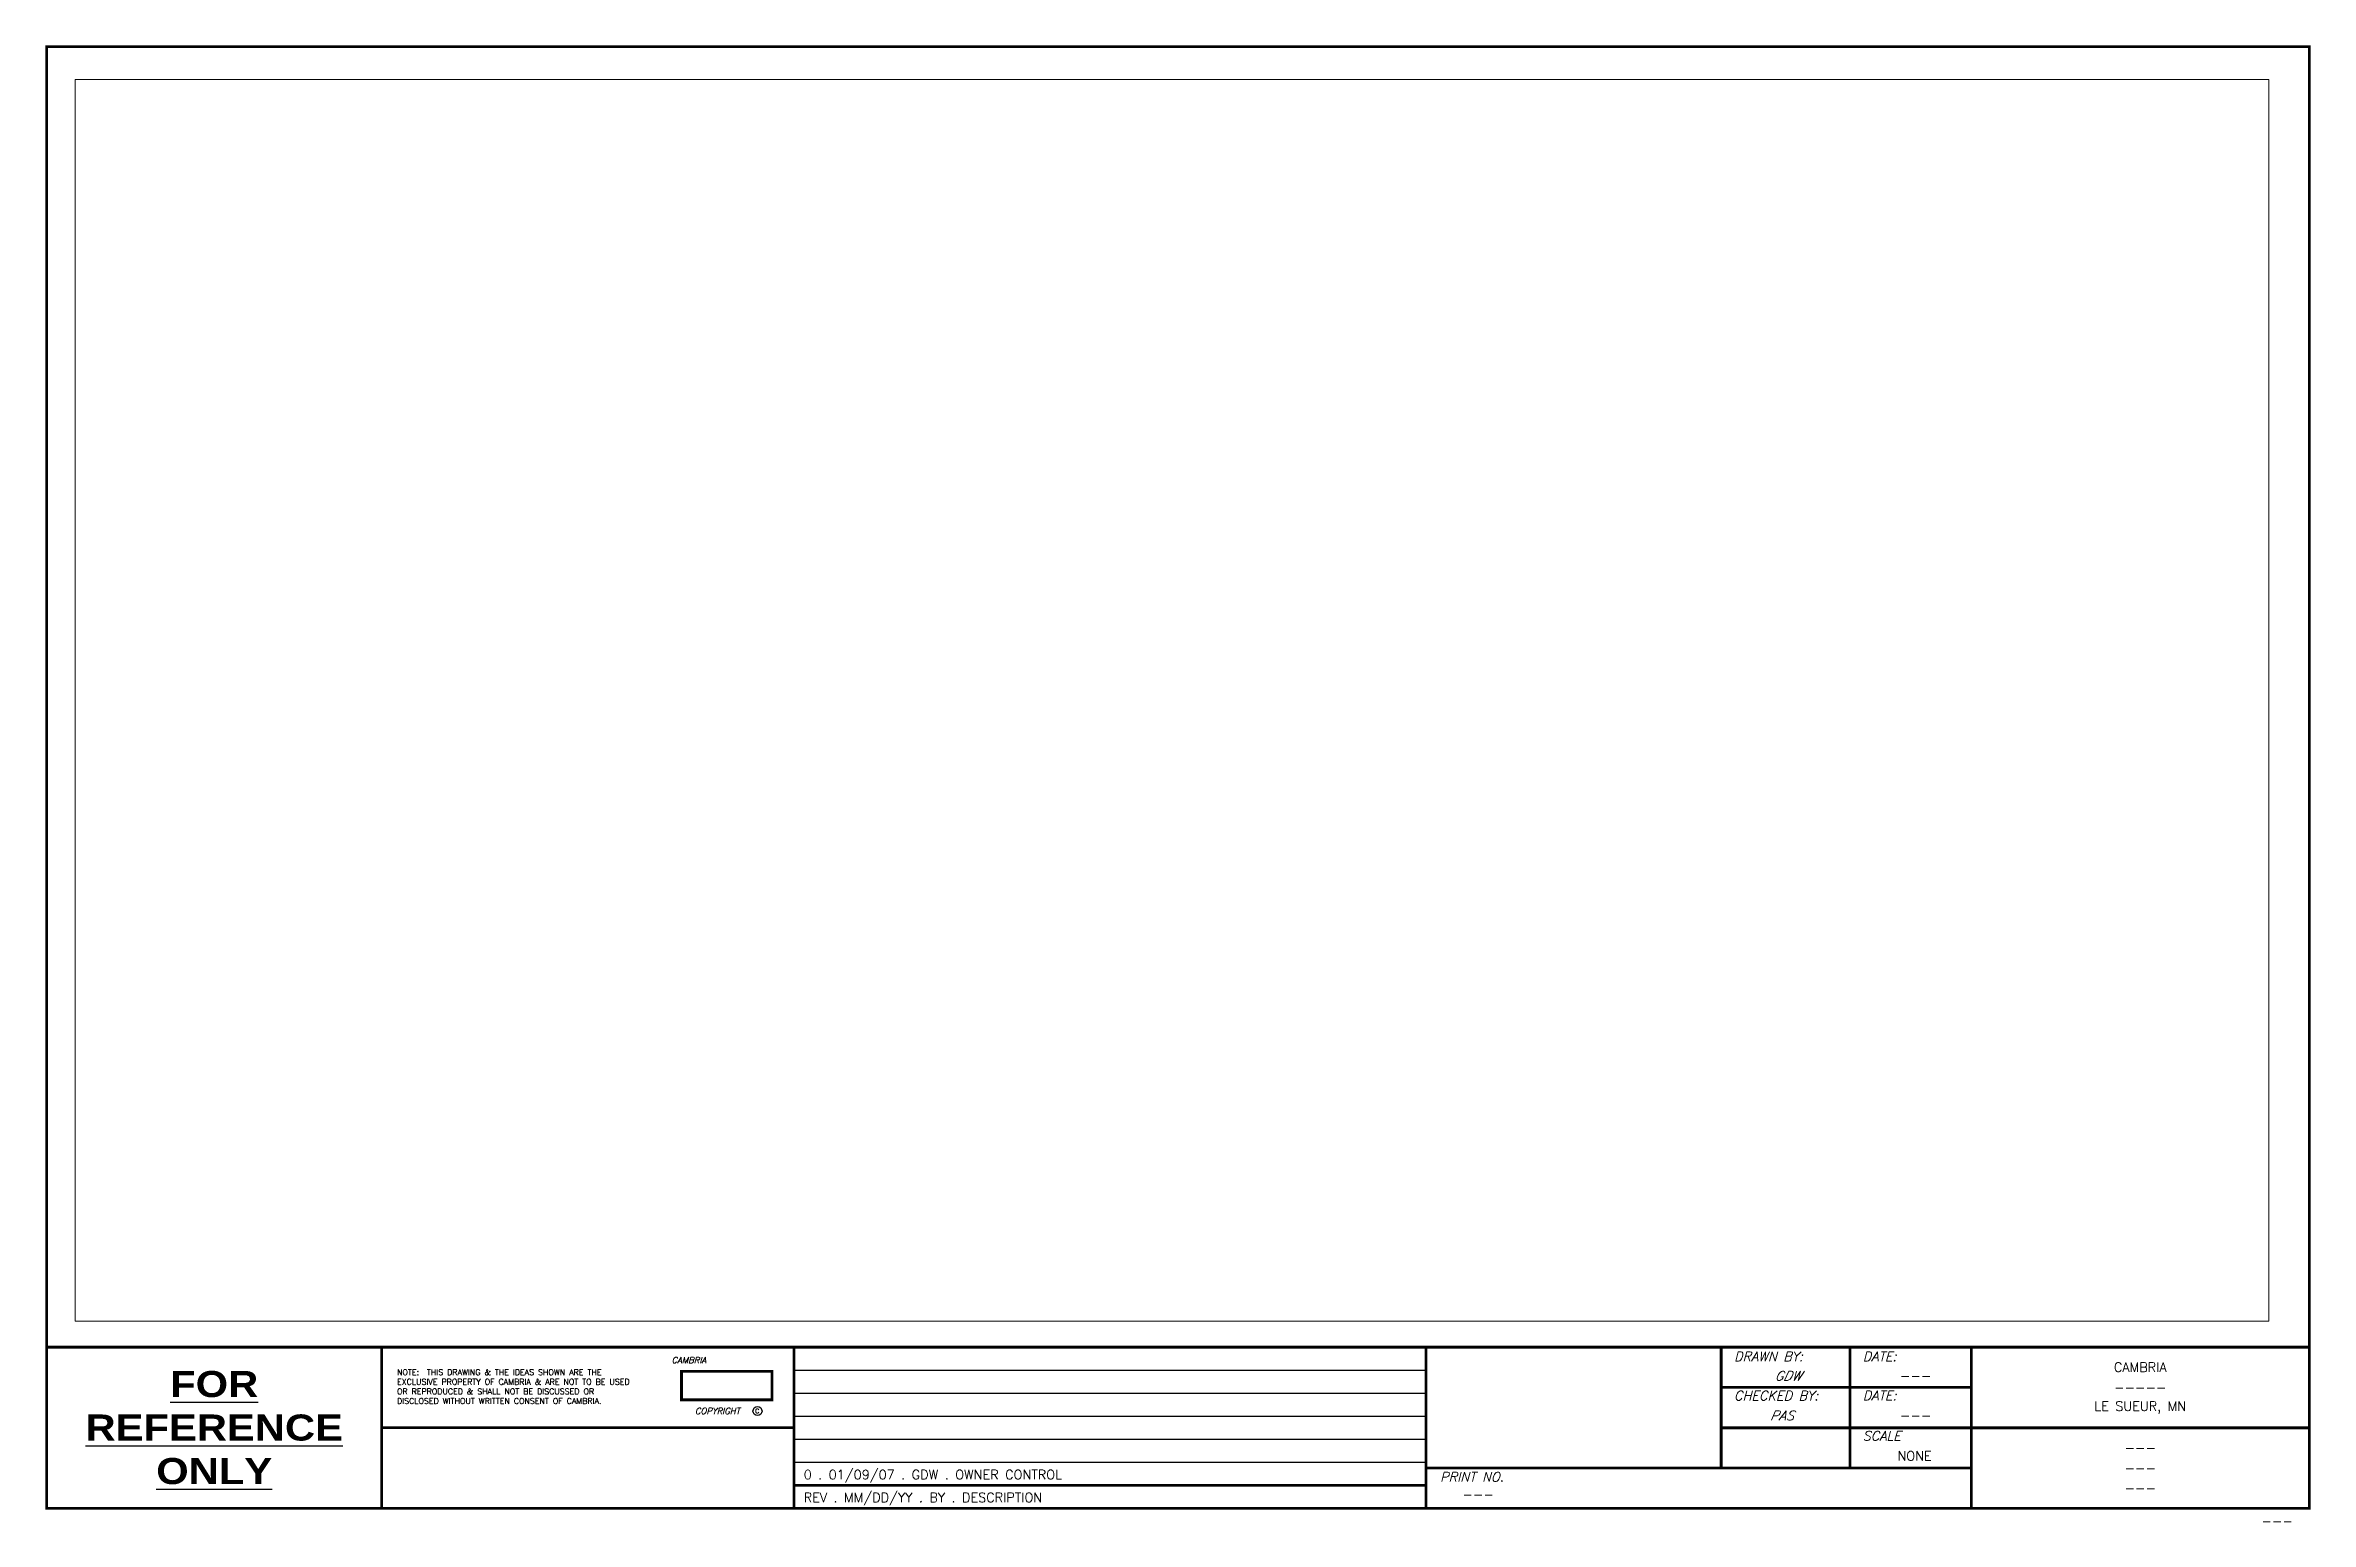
# Paper-space layout 'Layout1' of a CAD drawing. Header units: inches. Extents: x 0.3 to 16.6, y 0.1 to 10.7.
import ezdxf
from ezdxf.enums import TextEntityAlignment as Align

# ---------------------------------------------------------------- set-up
doc = ezdxf.new("R2010")
doc.units = ezdxf.units.IN
doc.header["$MEASUREMENT"] = 0
for name, color, linetype in [('Cambria_Tblk_Atts', 30, 'Continuous'), ('Cambria_Tblk_Bdr', 9, 'Continuous'), ('Cambria_Tblk_Stmp', 1, 'Continuous'), ('Cambria_Tblk_Txt', 40, 'Continuous'), ('vPorts', 33, 'Continuous')]:
    doc.layers.add(name, color=color, linetype=linetype)
doc.styles.add('ITALIC', font='ITALIC.SHX')
doc.styles.add('ROMANS', font='ROMANS.shx', dxfattribs={"height": 0.125})
doc.styles.add('SHX', font='scriptc', dxfattribs={"oblique": 10})
doc.styles.add('Simplex', font='simplex.shx')

# ---------------------------------------------------------------- blocks, each defined once
blk = doc.blocks.new('Cambria Title Block')
for p, q in [((5.702, 1.14), (10.241, 1.14)), ((5.702, 0.975), (10.241, 0.975)), ((5.702, 0.809), (10.241, 0.809)), ((5.702, 0.644), (10.241, 0.644)), ((5.702, 0.478), (10.241, 0.478))]:
    blk.add_line(p, q)
at = {"layer": 'Cambria_Tblk_Bdr', "const_width": 0.02}
for points in [[(16.585, 0.147), (0.335, 0.147), (0.335, 10.648), (16.585, 10.648)], [(4.894, 1.132), (5.544, 1.132), (5.544, 0.927), (4.894, 0.927)]]:
    blk.add_lwpolyline(points, close=True, dxfattribs=at)
for points in [[(5.915, 1.305), (0.335, 1.305)], [(2.741, 1.305), (2.741, 0.147)], [(16.585, 1.305), (5.702, 1.305), (5.702, 0.147)], [(10.241, 1.305), (10.241, 0.147)], [(12.361, 1.305), (12.361, 0.437)], [(13.286, 1.305), (13.286, 0.437)], [(14.157, 1.305), (14.157, 0.147)], [(12.361, 1.016), (14.157, 1.016)], [(2.741, 0.727), (5.702, 0.727)], [(12.361, 0.726), (14.157, 0.726)], [(16.585, 0.726), (14.157, 0.726)], [(14.157, 0.437), (10.241, 0.437)], [(10.241, 0.313), (5.702, 0.313)]]:
    blk.add_lwpolyline(points, dxfattribs=at)
at = {"layer": 'Cambria_Tblk_Txt'}
blk.add_circle((5.44, 0.846), 0.0324, dxfattribs=at)
at = {"layer": 'Cambria_Tblk_Atts', "style": 'Simplex'}
for tag, p in [('REV6', (5.772, 1.183)), ('REV5', (5.772, 1.017)), ('REV4', (5.772, 0.852)), ('REV3', (5.772, 0.687)), ('REV2', (5.772, 0.521)), ('REV1', (5.772, 0.356))]:
    blk.add_attdef(tag, p, '', height=0.0675, dxfattribs=at)
at = {"layer": 'Cambria_Tblk_Atts'}
for tag, style, p in [('DRW_DATE', 'ITALIC', (13.75, 1.099)), ('CUSTOMER', 'Simplex', (15.371, 1.161)), ('PROJECT', 'Simplex', (15.371, 1.016)), ('CHKD_DATE', 'ITALIC', (13.75, 0.814)), ('LOCATION', 'Simplex', (15.371, 0.871)), ('SCALE', 'Simplex', (13.75, 0.524)), ('DESC_1', 'Simplex', (15.371, 0.582)), ('DESC_2', 'Simplex', (15.371, 0.437)), ('DESC_3', 'Simplex', (15.371, 0.292))]:
    blk.add_attdef(tag, text='', height=0.0675, dxfattribs=dict(at, style=style)).set_placement(p, align=Align.MIDDLE)
at = {"layer": 'Cambria_Tblk_Atts', "style": 'SHX', "oblique": 10}
for tag, p in [('DRW', (12.84, 1.1)), ('CHKD', (12.796, 0.814))]:
    blk.add_attdef(tag, text='', height=0.0675, dxfattribs=at).set_placement(p, align=Align.MIDDLE)
at = {"layer": 'Cambria_Tblk_Atts', "style": 'Simplex'}
blk.add_attdef('DWG_NUM', text='', height=0.0675, dxfattribs=at).set_placement((10.503, 0.248), align=Align.MIDDLE_LEFT)
blk.add_attdef('FILE', text='', height=0.0675, dxfattribs=at).set_placement((16.467, 0.022), align=Align.RIGHT)
at = {"layer": 'Cambria_Tblk_Txt'}
for s, height, style, p in [('CAMBRIA', 0.0443, 'ITALIC', (4.823, 1.19)), ('DRAWN BY:', 0.0675, 'ITALIC', (12.454, 1.205)), ('DATE:', 0.0675, 'ITALIC', (13.378, 1.205)), ('CHECKED BY:', 0.0675, 'ITALIC', (12.454, 0.923)), ('DATE:', 0.0675, 'ITALIC', (13.378, 0.924)), ('COPYRIGHT', 0.0443, 'ITALIC', (4.991, 0.825)), ('C', 0.0333, 'ROMANS', (5.423, 0.83)), ('SCALE', 0.0675, 'ITALIC', (13.378, 0.634)), ('PRINT NO.', 0.0675, 'ITALIC', (10.343, 0.34)), ('REV . MM/DD/YY . BY . DESCRIPTION', 0.0675, 'Simplex', (5.772, 0.192))]:
    blk.add_text(s, height=height, dxfattribs=dict(at, style=style)).set_placement(p)
at = {"layer": 'Cambria_Tblk_Txt', "insert": (2.851, 1.146), "char_height": 0.041387, "width": 1.82105, "attachment_point": 1, "style": 'Simplex'}
blk.add_mtext('NOTE:  THIS DRAWING & THE IDEAS SHOWN ARE THE EXCLUSIVE PROPERTY OF CAMBRIA & ARE NOT TO BE USED OR REPRODUCED & SHALL NOT BE DISCUSSED OR DISCLOSED WITHOUT WRITTEN CONSENT OF CAMBRIA.', dxfattribs=at)
blk = doc.blocks.new('Stamp')
at = {"layer": 'Cambria_Tblk_Stmp', "insert": (2.406, 1.159), "char_height": 0.375, "width": 4.5, "attachment_point": 5}
blk.add_mtext('{\\fArial Black|b0|i0|c0|p34;\\LFOR REFERENCE ONLY}', dxfattribs=at)

psp = doc.layouts.get("Layout1")

# ---------------------------------------------------------------- block references
at = {"xscale": 0.5, "yscale": 0.5, "zscale": 0.5}
psp.add_blockref('Stamp', (0.335, 0.147), dxfattribs=at)
at = {"layer": 'Cambria_Tblk_Bdr'}
ref = psp.add_blockref('Cambria Title Block', (0, 0), dxfattribs=at)
ref.add_attrib('CUSTOMER', 'CAMBRIA', dxfattribs={"layer": 'Cambria_Tblk_Atts', "height": 0.0675, "style": 'Simplex'}).set_placement((15.371, 1.161), align=Align.MIDDLE)
ref.add_attrib('PROJECT', '-----', dxfattribs={"layer": 'Cambria_Tblk_Atts', "height": 0.0675, "style": 'Simplex'}).set_placement((15.371, 1.016), align=Align.MIDDLE)
ref.add_attrib('LOCATION', 'LE SUEUR, MN', dxfattribs={"layer": 'Cambria_Tblk_Atts', "height": 0.0675, "style": 'Simplex'}).set_placement((15.371, 0.871), align=Align.MIDDLE)
ref.add_attrib('DWG_NUM', '---', dxfattribs={"layer": 'Cambria_Tblk_Atts', "height": 0.0675, "style": 'Simplex'}).set_placement((10.503, 0.248), align=Align.MIDDLE_LEFT)
ref.add_attrib('DESC_1', '---', dxfattribs={"layer": 'Cambria_Tblk_Atts', "height": 0.0675, "style": 'Simplex'}).set_placement((15.371, 0.582), align=Align.MIDDLE)
ref.add_attrib('DESC_2', '---', dxfattribs={"layer": 'Cambria_Tblk_Atts', "height": 0.0675, "style": 'Simplex'}).set_placement((15.371, 0.437), align=Align.MIDDLE)
ref.add_attrib('DESC_3', '---', dxfattribs={"layer": 'Cambria_Tblk_Atts', "height": 0.0675, "style": 'Simplex'}).set_placement((15.371, 0.292), align=Align.MIDDLE)
ref.add_attrib('SCALE', 'NONE', dxfattribs={"layer": 'Cambria_Tblk_Atts', "height": 0.0675, "style": 'Simplex'}).set_placement((13.75, 0.524), align=Align.MIDDLE)
ref.add_attrib('DRW', 'GDW', dxfattribs={"layer": 'Cambria_Tblk_Atts', "height": 0.0675, "style": 'SHX', "oblique": 10}).set_placement((12.84, 1.1), align=Align.MIDDLE)
ref.add_attrib('DRW_DATE', '---', dxfattribs={"layer": 'Cambria_Tblk_Atts', "height": 0.0675, "style": 'ITALIC'}).set_placement((13.75, 1.099), align=Align.MIDDLE)
ref.add_attrib('CHKD', 'PAS', dxfattribs={"layer": 'Cambria_Tblk_Atts', "height": 0.0675, "style": 'SHX', "oblique": 10}).set_placement((12.796, 0.814), align=Align.MIDDLE)
ref.add_attrib('CHKD_DATE', '---', dxfattribs={"layer": 'Cambria_Tblk_Atts', "height": 0.0675, "style": 'ITALIC'}).set_placement((13.75, 0.814), align=Align.MIDDLE)
ref.add_attrib('FILE', '---', dxfattribs={"layer": 'Cambria_Tblk_Atts', "height": 0.0675, "style": 'Simplex'}).set_placement((16.467, 0.022), align=Align.RIGHT)
ref.add_attrib('REV1', '0 . 01/09/07 . GDW . OWNER CONTROL', (5.772, 0.356), dxfattribs={"layer": 'Cambria_Tblk_Atts', "height": 0.0675, "style": 'Simplex'})

# ---------------------------------------------------------------- viewports
at = {"layer": 'vPorts'}
psp.add_viewport(center=(8.417, 5.952), size=(15.754, 8.91941), view_center_point=(10.563, 7.312), view_height=12.84985, dxfattribs=at)

doc.saveas('drawing.dxf')
